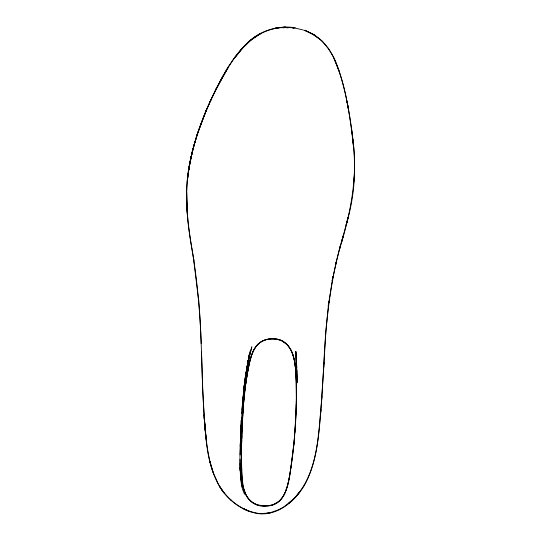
<?xml version="1.0" encoding="UTF-8"?>
<svg xmlns="http://www.w3.org/2000/svg" width="541" height="541" viewBox="0 0 541 541"><rect width="100%" height="100%" fill="white"/><g stroke="black" fill="none" stroke-linecap="round" stroke-linejoin="round"><path stroke-width="0.81" d="M354.497 172.173L354.071 181.046C355.877 154.483 351.988 127.933 347.065 101.891L348.614 110.06C345.354 92.024 341.337 73.921 333.655 57.19L328.597 48.609L322.206 40.954L314.294 34.84L305.401 30.6M241.414 456.455L241.489 449.781M296.407 394.666L296.394 396.796M241.428 454.379L241.556 465.923M241.435 454.075L241.435 453.601M296.38 398.102L296.204 380.79M240.116 454.988L241.232 420.648M241.442 453.121L241.448 452.648M296.38 398.379L296.387 397.851M241.455 452.168L241.462 451.694M296.353 399.941L296.292 384.022M241.469 451.214L241.475 450.741M296.373 398.886L296.238 405.155M241.475 450.443L241.496 449.307M241.489 449.659L241.516 448.083M241.529 447.393L241.563 445.723M241.543 446.92L241.55 446.44M296.231 405.736L296.38 398.501M296.326 401.503L296.34 400.982M241.563 445.967L241.644 442.146M241.57 445.486L241.584 445.006M241.59 444.533L241.604 444.053M296.292 403.045L296.306 402.531M241.699 440.239L241.408 456.043L241.895 475.755M241.624 443.099L241.671 441.192M241.928 432.239L243.342 406.088M296.265 404.066L295.724 419.417M241.881 433.929L242.152 425.28M241.8 436.993L242.091 426.869M296.225 405.594L296.17 407.61M241.678 441.003L241.712 439.759M241.895 433.564L241.739 438.805M241.658 441.754L241.841 435.498M241.726 439.434L241.793 437.074M296.218 405.933L296.137 408.617M240.549 438.217L242.483 402.835L244.613 382.237M296.123 409.111L296.15 408.279M296.089 410.112L296.123 409.057M296.076 410.605L296.096 409.835M296.076 410.619L295.988 413.074M296.042 411.593L296.055 411.099M296.008 412.58L296.022 412.086M242.104 426.389L242.294 422.136M295.968 413.561L295.934 414.548M241.043 425.219L240.684 434.098L241.529 417.584M295.893 415.522L295.913 415.035M240.738 430.257C240.414 449.145 238.48 468.371 242.172 487.035M242.165 424.949L242.185 424.469M295.995 412.966L294.155 441.429L290.544 470.014M295.832 416.989L295.853 416.502M354.47 172.66C354.145 190.418 351.183 208.055 346.112 225.063L348.106 217.387L341.527 242.28L343.494 234.882C330.024 278.777 325.425 324.559 323.559 370.247M295.812 417.469L295.765 418.443M242.206 423.988L242.354 421.101M295.731 419.214L295.542 422.798M295.697 419.904L295.596 421.831M323.958 363.234L325.865 330.957L328.82 301.628L328.218 306.24L332.945 276.674L332.147 280.86L336.536 261.06L335.447 265.205L340.573 245.154L339.484 249.354C350.764 212.863 358.568 174.445 352.374 136.21L353.341 145.231C350.034 115.882 345.942 85.965 334.101 58.658C328.732 47.141 319.826 37.011 308.012 31.905M321.922 396.337L320.353 416.983L320.887 409.645C318.886 434.91 317.127 461.324 305.104 484.154C295.467 500.98 277.499 516.709 256.833 513.456L249.59 511.583L243.139 508.533L249.11 511.292C237.005 506.714 226.469 498.004 219.889 486.839L223.981 492.946M242.334 421.351L242.463 419.16M295.569 422.338L295.372 425.686M242.382 420.614L242.409 420.127M242.429 419.782L242.49 418.68M295.46 424.245L295.487 423.765M241.225 421.797L241.475 417.686M242.469 418.991L242.618 416.638M242.551 417.706L242.666 415.853M242.611 416.732L242.956 411.343M242.672 415.758L242.733 414.785M295.433 424.678L295.278 427.126M242.814 413.5L243.024 410.349M295.339 426.24L295.115 429.513M295.217 428.08L295.251 427.606M242.97 411.146L243.058 409.855M243.024 410.362L243.247 407.217M241.759 413.547L244.843 381.236L242.057 409.368M243.078 409.578L243.132 408.793M295.183 428.58L293.946 443.559M243.166 408.354L243.2 407.853M295.082 429.987L295.014 430.94M321.652 400.144C318.149 435.728 318.615 478.88 288.272 503.657L291.646 500.723L283.612 507.045L278.737 509.69L269.716 512.882L261.154 513.652M243.234 407.346L243.308 406.433M243.274 406.846L245.269 387.302M294.94 431.887L294.973 431.414M243.315 406.338L243.612 402.518M243.369 405.649L243.68 401.733M294.865 432.827L294.906 432.354M242.49 403.877L242.835 399.481M294.683 435.18L294.723 434.714M243.639 402.254L244.343 394.68M294.608 436.114L294.453 437.987M243.727 401.219L243.768 400.698M294.372 438.92L294.412 438.453M243.815 400.178L243.998 398.081M294.29 439.847L294.162 441.24M294.121 441.706L293.885 444.161M244.025 397.818L244.255 395.464M242.686 400.847L245.506 376.509L243.998 387.566L244.843 381.236M293.898 444.019L293.709 445.865M293.851 444.479L293.465 448.164M293.662 446.325L292.039 459.694M244.316 394.903L244.62 392.218M293.411 448.624L293.1 451.377M244.424 393.895L245.195 387.85M244.66 385.916L244.85 384.279M292.985 452.296L293.046 451.836M245.648 377.659L245.912 375.501L245.6 378.01M245.093 382.196L245.296 380.519M292.823 453.669L292.877 453.209M245.722 377.077L246.453 371.173L246.04 374.487M245.114 381.946L245.323 380.289M245.628 377.801L245.837 376.144M292.708 454.582L292.762 454.129M292.532 455.955L292.593 455.495M244.755 391.136L244.897 390.047M292.411 456.868L292.471 456.415M245.587 378.233L247.622 363.816L246.507 371.085M246.047 374.629L246.378 372.181L245.499 378.267L245.837 375.914M292.296 457.781L292.113 459.147M244.972 389.5L245.046 388.952M292.052 459.6L291.924 460.513M245.154 388.14L245.648 384.583M245.222 387.66L247.264 373.939M245.499 385.632L245.58 385.07M291.93 460.465L291.545 463.238M291.802 461.419L291.863 460.966M291.673 462.332L290.679 469.115M245.736 383.948L245.871 382.981M245.817 383.386L245.986 382.203M245.506 376.509L244.573 382.987L249.442 353.922L246.06 374.345M245.898 382.818L246.852 376.468M291.349 464.597L291.416 464.144M246.06 381.682L246.223 380.533M291.22 465.503L291.024 466.863M245.181 378.173L248.684 358.189L247.081 367.305M246.311 379.958L246.486 378.801M290.957 467.309L290.186 472.259M245.229 378.321L250.442 350.412L245.952 373.567L247.967 361.882M246.561 378.308C249.354 363.87 250.348 342.866 267.944 339.153C294.568 334.345 296.306 365.885 296.306 384.211M290.605 469.588C288.691 484.249 285.006 506.099 266.057 506.058C245.891 507.776 240.928 486.088 241.678 470.379M290.463 470.521L289.57 475.924M246.946 375.88L247.338 373.506M290.118 472.706L289.814 474.498M247.311 373.648L249.428 363.052M247.447 372.871L248.434 367.467M289.739 474.944C287.974 484.134 286.399 494.393 279.244 501.108M246.236 371.694L248.278 360.245L247.393 365.155M289.428 476.695L288.515 481.294A94.148 94.066 -82.3 0 1 287.569 485.088L287.406 485.852M246.757 368.712L249.482 354.037L247.886 362.301M249.029 356.871L247.683 363.755L251.815 346.801L248.772 358.683M248.569 366.812C250.699 357.736 252.715 346.943 261.296 341.675M249.584 362.409L251.437 355.856M287.257 486.379L287.007 487.238M197.614 133.1L192.697 149.695L189.201 166.669L192.894 149.221L190.784 158.141L190.892 157.593C183.48 188.599 186.672 220.714 192.468 251.687C197.337 282.138 200.156 312.881 201.184 343.697M251.66 355.187L253.573 350.426L256.001 346.477M197.499 133.431L206.588 109.417M285.729 491.052C283.416 497.767 278.128 503.942 270.899 505.328M211.091 99.49L205.641 111.886L211.091 99.49C200.792 121.928 192.474 145.441 188.735 169.921C183.636 200.109 188.823 230.622 193.834 260.431L193.495 258.26L198.709 301.121L198.561 299.2C202.733 345.821 201.124 392.786 206.222 439.339L204.065 414.737L204.998 427.593L204.924 426.653C206.304 442.173 208.069 457.814 213.242 472.597L218.266 483.952C226.97 499.674 243.051 512.354 261.35 513.673M210.05 101.552C220.261 79.858 231.318 57.63 249.205 41.163L249.408 41.001C261.837 30.059 278.96 25.211 295.298 27.753M216.339 88.528L210.49 100.734L222.013 77.843L228.146 67.503L215.697 89.772L227.389 68.606L234.03 58.563L243.477 47.162M296.049 496.422L299.491 492.202L296.684 495.637M290.659 501.926L295.433 497.138L290.253 502.325M245.249 45.451C256.65 32.927 273.834 26.076 290.733 27.523M258.219 344.042C264.197 338.314 273.658 337.692 281.124 340.519C296.515 347.863 295.237 368.015 296.258 382.48M278.967 501.345L273.482 504.564M261.864 341.344C266.808 338.646 272.792 338.443 278.209 339.559A18.266 18.238 13.2 0 1 281.834 340.844L287.17 344.631L290.774 349.506M273.002 504.739L268.383 505.747L263.67 505.862M270.385 505.429L264.63 505.903L258.639 505.098M269.716 512.882L265.475 513.537L269.628 512.895M283.261 27.848L284.816 27.632M288.197 27.469L293.763 27.862M286.473 27.747L288.13 27.855M293.087 28.2L294.744 28.308M263.305 505.842C250.598 505.862 242.584 493.439 242.382 481.747M295.345 28.112L303.095 29.958M258.287 505.01C253.431 503.718 249.076 500.52 246.561 496.144M303.839 30.235L306.084 31.053M306.815 31.378L308.269 32.027M314.294 34.84L304.968 30.242M246.108 509.845L246.75 510.17M308.999 32.352L311.812 33.853M318.291 38.093L313.354 34.671M230.574 499.668L231.568 500.472M223.372 492.046C207.568 470.744 206.222 443.032 204.2 417.551L204.701 424.59L202.692 389.933L201.502 351.718M246.175 495.461L243.267 487.143L241.915 476.222M291.139 350.21L292.857 354.436L294.216 359.887M244.579 494.305L242.652 489.673L241.462 484.817L240.339 474.437M339.038 71.027L334.101 58.658L334.507 59.686M210.172 462.372L209.901 461.493L213.553 473.47M294.338 360.556L294.852 363.816M294.94 364.458L295.251 366.994M352.556 136.887L351.447 127.974M242.327 481.287L241.753 472.469M295.386 368.245L295.569 370.105M204.674 424.272L205.323 431.407M295.623 370.774L295.805 373.114M296.292 358.805L297.28 382.791M187.592 217.13L187.7 218.557L186.719 204.789L186.706 192.576L186.733 206.209L186.719 204.789M295.853 373.75L295.961 375.542M295.88 351.961L296.84 368.123M295.995 376.13L296.116 378.477M296.935 369.929L297.394 382M296.137 379.058L296.184 380.215M296.238 361.131L295.839 351.407L296.279 366.46M241.678 470.149L241.638 468.743M241.692 470.623L241.705 471.089M241.604 467.803L241.671 470.109M241.543 465.395L241.57 466.389M241.563 466.18L241.59 467.329M241.584 466.964L241.631 468.54M296.272 383.075L296.292 383.643M241.516 464.503L241.529 464.976M240.109 463.414L240.299 470.913L240.096 459.208M241.496 463.563L241.509 464.029M296.312 384.779L296.326 385.341M241.482 463.089L241.469 462.142M296.34 385.902L296.346 386.457M296.197 360.82L296.252 366.697M296.36 387.018L296.373 388.127M241.448 461.196L241.455 461.669M241.442 460.722L241.421 458.829M296.387 389.236L296.4 390.332M296.4 390.879L296.407 391.42M241.421 458.315L241.414 456.739M296.407 392.509L296.407 393.05M281.036 27.774A54.323 54.323 0 0 1 283.416 27.564M255.947 346.436A19.577 18.928 -58 0 1 258.172 343.995M286.906 487.211A52.463 52.301 -76.9 0 1 285.634 491.018M293.039 28.355A47.385 47.148 10.3 0 1 293.398 28.409M240.393 442.342L240.251 446.521L240.562 437.933L240.393 442.342M324.012 362.362L321.401 403.742L324.012 362.362M187.443 180.532L187.314 181.898C189.438 157.255 196.647 133.356 206.189 110.635L197.174 134.662L197.6 133.397L193.705 146.28L194.057 145.002L190.885 158.04L191.149 156.728L188.735 169.921L188.917 168.582L187.443 180.532M241.496 49.116L234.03 58.563L242.294 48.298L241.496 49.116L250.571 40.332L241.496 49.116M255.061 36.971L250.165 40.656L260.647 33.603L255.061 36.971M285.452 27.084L275.464 28.098L285.452 27.084M240.765 479.008L240.177 467.613L240.765 479.008M186.97 208.373L186.611 193.962L186.97 208.373"/></g></svg>
